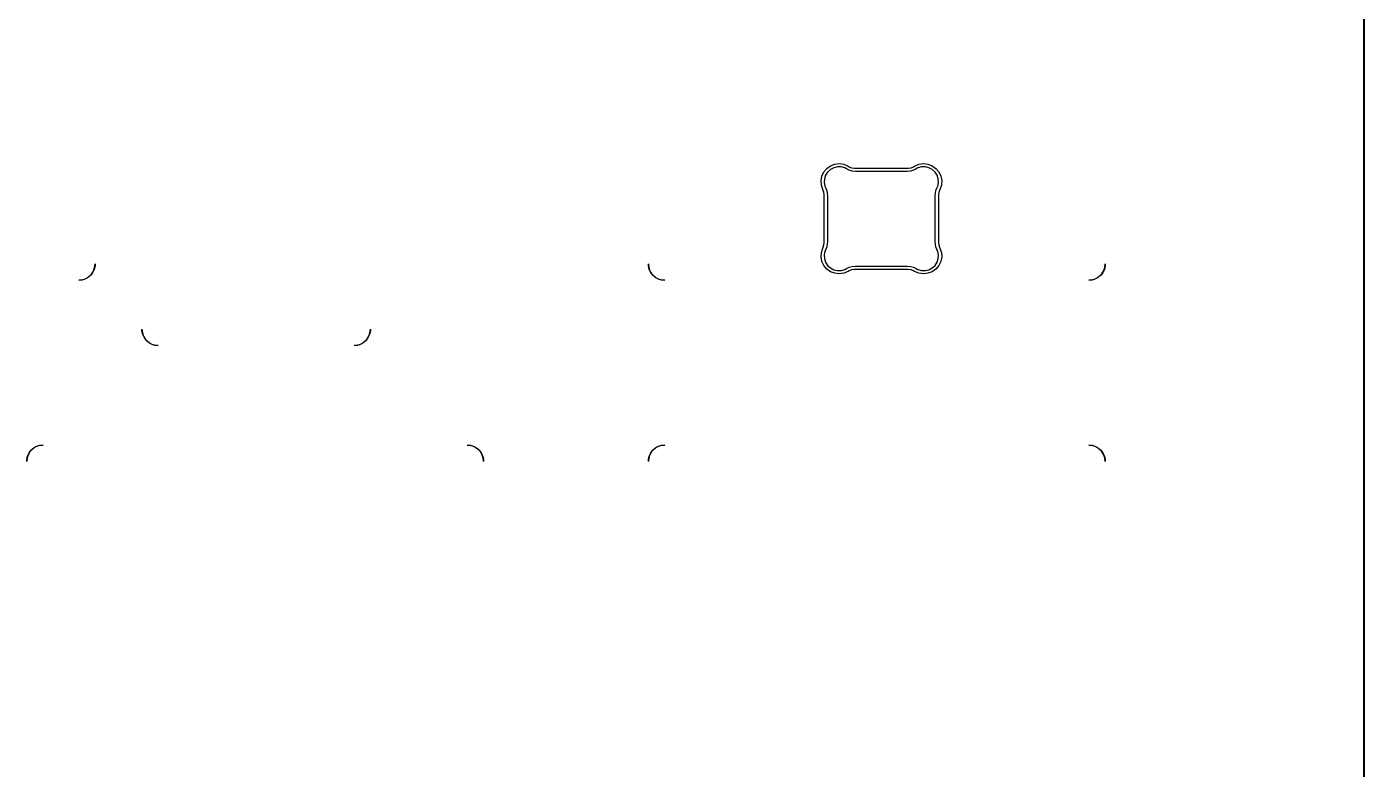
# Model space of a CAD drawing. Header units: inches. Extents: x -0.9 to 12.5, y -6 to -2.
# Drawn here: x 10.882 to 12.496, y -4.893 to -3.998 of the extents above; entities that cross this region are included whole.
import ezdxf

# ---------------------------------------------------------------- set-up
doc = ezdxf.new("R2010")
doc.units = ezdxf.units.IN
doc.header["$MEASUREMENT"] = 0
doc.layers.add('Edge.Cuts', color=40, linetype='CONTINUOUS', true_color=0xfabd2f)

msp = doc.modelspace()

# ---------------------------------------------------------------- linework, layer by layer
at = {"layer": 'Edge.Cuts', "linetype": 'CONTINUOUS'}
for p, q in [((12.4959, -5.9659), (12.4959, -2.0293)), ((12.4963, -2.0291), (12.4963, -5.9661)), ((11.8523, -4.1653), (11.8574, -4.1633)), ((11.8574, -4.1633), (11.8629, -4.1627)), ((11.8629, -4.1627), (11.8683, -4.1635)), ((11.8683, -4.1635), (11.8734, -4.1657)), ((11.9538, -4.1657), (11.9589, -4.1635)), ((11.9589, -4.1635), (11.9643, -4.1627)), ((11.9643, -4.1627), (11.9698, -4.1633)), ((11.9698, -4.1633), (11.975, -4.1653)), ((11.8409, -4.1831), (11.8419, -4.1777)), ((11.8419, -4.1777), (11.8443, -4.1727)), ((11.8443, -4.1727), (11.8478, -4.1685)), ((11.8463, -4.1767), (11.8449, -4.181)), ((11.8488, -4.1729), (11.8463, -4.1767)), ((11.8478, -4.1685), (11.8523, -4.1653)), ((11.8521, -4.1698), (11.8488, -4.1729)), ((11.8561, -4.1677), (11.8521, -4.1698)), ((11.8606, -4.1666), (11.8561, -4.1677)), ((11.8651, -4.1667), (11.8606, -4.1666)), ((11.8695, -4.1679), (11.8651, -4.1667)), ((11.8714, -4.1691), (11.8695, -4.1679)), ((11.8749, -4.1707), (11.8714, -4.1691)), ((11.8734, -4.1657), (11.8748, -4.1665)), ((11.8748, -4.1665), (11.8777, -4.1676)), ((11.8785, -4.1717), (11.8749, -4.1707)), ((11.8777, -4.1676), (11.8808, -4.1681)), ((11.8823, -4.172), (11.8785, -4.1717)), ((11.8808, -4.1681), (11.8823, -4.1681)), ((11.8823, -4.1681), (11.8823, -4.1681)), ((11.8823, -4.1681), (11.9449, -4.1681)), ((11.9449, -4.172), (11.8823, -4.172)), ((11.8823, -4.172), (11.8823, -4.172)), ((11.9449, -4.1681), (11.9465, -4.1681)), ((11.9487, -4.1717), (11.9449, -4.172)), ((11.9465, -4.1681), (11.9495, -4.1676)), ((11.9524, -4.1707), (11.9487, -4.1717)), ((11.9495, -4.1676), (11.9525, -4.1665)), ((11.9558, -4.1691), (11.9524, -4.1707)), ((11.9525, -4.1665), (11.9538, -4.1657)), ((11.9578, -4.1679), (11.9558, -4.1691)), ((11.9622, -4.1667), (11.9578, -4.1679)), ((11.9667, -4.1666), (11.9622, -4.1667)), ((11.9711, -4.1677), (11.9667, -4.1666)), ((11.9751, -4.1698), (11.9711, -4.1677)), ((11.975, -4.1653), (11.9794, -4.1685)), ((11.9784, -4.1729), (11.9751, -4.1698)), ((11.9809, -4.1767), (11.9784, -4.1729)), ((11.9794, -4.1685), (11.983, -4.1727)), ((11.9823, -4.181), (11.9809, -4.1767)), ((11.983, -4.1727), (11.9853, -4.1777)), ((11.9853, -4.1777), (11.9864, -4.1831)), ((11.8412, -4.1886), (11.8409, -4.1831)), ((11.843, -4.1938), (11.8412, -4.1886)), ((11.8435, -4.195), (11.843, -4.1938)), ((11.8443, -4.1975), (11.8435, -4.195)), ((11.8449, -4.181), (11.8447, -4.1856)), ((11.8447, -4.1856), (11.8455, -4.19)), ((11.8455, -4.19), (11.8465, -4.1921)), ((11.8465, -4.1921), (11.8477, -4.1951)), ((11.8477, -4.1951), (11.8484, -4.1982)), ((11.9788, -4.1982), (11.9795, -4.1951)), ((11.9795, -4.1951), (11.9807, -4.1921)), ((11.9807, -4.1921), (11.9817, -4.19)), ((11.9807, -4.1921), (11.9807, -4.1921)), ((11.9817, -4.19), (11.9826, -4.1856)), ((11.9826, -4.1856), (11.9823, -4.181)), ((11.9837, -4.195), (11.9829, -4.1975)), ((11.9843, -4.1938), (11.9837, -4.195)), ((11.986, -4.1886), (11.9843, -4.1938)), ((11.9843, -4.1938), (11.9843, -4.1938)), ((11.9864, -4.1831), (11.986, -4.1886)), ((11.8447, -4.2001), (11.8443, -4.1975)), ((11.8447, -4.2015), (11.8447, -4.2001)), ((11.8447, -4.2568), (11.8447, -4.2015)), ((11.8447, -4.2015), (11.8447, -4.2015)), ((11.8484, -4.1982), (11.8487, -4.2015)), ((11.8487, -4.2015), (11.8487, -4.2015)), ((11.8487, -4.2015), (11.8487, -4.2568)), ((11.9786, -4.2015), (11.9788, -4.1982)), ((11.9786, -4.2568), (11.9786, -4.2015)), ((11.9786, -4.2015), (11.9786, -4.2015)), ((11.9829, -4.1975), (11.9825, -4.2001)), ((11.9825, -4.2001), (11.9825, -4.2015)), ((11.9825, -4.2015), (11.9825, -4.2015)), ((11.9825, -4.2015), (11.9825, -4.2568)), ((11.8443, -4.2608), (11.8447, -4.2581)), ((11.8447, -4.2581), (11.8447, -4.2568)), ((11.8447, -4.2568), (11.8447, -4.2568)), ((11.8484, -4.26), (11.8477, -4.2632)), ((11.8487, -4.2568), (11.8484, -4.26)), ((11.8487, -4.2568), (11.8487, -4.2568)), ((11.9788, -4.26), (11.9786, -4.2568)), ((11.9795, -4.2632), (11.9788, -4.26)), ((11.9825, -4.2568), (11.9825, -4.2581)), ((11.9825, -4.2581), (11.9829, -4.2608)), ((11.8409, -4.2752), (11.8412, -4.2697)), ((11.8419, -4.2806), (11.8409, -4.2752)), ((11.8412, -4.2697), (11.843, -4.2645)), ((11.843, -4.2645), (11.8435, -4.2633)), ((11.843, -4.2645), (11.843, -4.2645)), ((11.8435, -4.2633), (11.8443, -4.2608)), ((11.8455, -4.2682), (11.8447, -4.2727)), ((11.8447, -4.2727), (11.8449, -4.2772)), ((11.8465, -4.2662), (11.8455, -4.2682)), ((11.8477, -4.2632), (11.8465, -4.2662)), ((11.8465, -4.2662), (11.8465, -4.2662)), ((11.9807, -4.2662), (11.9795, -4.2632)), ((11.9817, -4.2682), (11.9807, -4.2662)), ((11.9826, -4.2727), (11.9817, -4.2682)), ((11.9823, -4.2772), (11.9826, -4.2727)), ((11.9829, -4.2608), (11.9837, -4.2633)), ((11.9837, -4.2633), (11.9843, -4.2645)), ((11.9843, -4.2645), (11.9843, -4.2645)), ((11.9843, -4.2645), (11.986, -4.2697)), ((11.9864, -4.2752), (11.9853, -4.2806)), ((11.986, -4.2697), (11.9864, -4.2752)), ((10.9606, -4.2959), (10.963, -4.2922)), ((10.9639, -4.2902), (10.962, -4.2942)), ((10.963, -4.2922), (10.9644, -4.288)), ((10.9649, -4.2859), (10.9639, -4.2902)), ((10.9644, -4.288), (10.9649, -4.2837)), ((10.9649, -4.2837), (10.9649, -4.2859)), ((11.6325, -4.2859), (11.6325, -4.2837)), ((11.6325, -4.2837), (11.633, -4.288)), ((11.6335, -4.2902), (11.6325, -4.2859)), ((11.633, -4.288), (11.6344, -4.2922)), ((11.6354, -4.2942), (11.6335, -4.2902)), ((11.6344, -4.2922), (11.6368, -4.2959)), ((11.8443, -4.2856), (11.8419, -4.2806)), ((11.8478, -4.2898), (11.8443, -4.2856)), ((11.8449, -4.2772), (11.8463, -4.2815)), ((11.8463, -4.2815), (11.8488, -4.2854)), ((11.8523, -4.293), (11.8478, -4.2898)), ((11.8488, -4.2854), (11.8521, -4.2884)), ((11.8521, -4.2884), (11.8561, -4.2906)), ((11.8561, -4.2906), (11.8606, -4.2916)), ((11.8606, -4.2916), (11.8651, -4.2915)), ((11.8651, -4.2915), (11.8695, -4.2903)), ((11.8734, -4.2926), (11.8683, -4.2947)), ((11.8695, -4.2903), (11.8714, -4.2892)), ((11.8714, -4.2892), (11.8749, -4.2876)), ((11.8714, -4.2892), (11.8714, -4.2892)), ((11.8748, -4.2918), (11.8734, -4.2926)), ((11.8734, -4.2926), (11.8734, -4.2926)), ((11.8777, -4.2907), (11.8748, -4.2918)), ((11.8749, -4.2876), (11.8785, -4.2866)), ((11.8808, -4.2902), (11.8777, -4.2907)), ((11.8785, -4.2866), (11.8823, -4.2862)), ((11.8823, -4.2902), (11.8808, -4.2902)), ((11.8823, -4.2862), (11.9449, -4.2862)), ((11.9449, -4.2902), (11.8823, -4.2902)), ((11.9449, -4.2862), (11.9487, -4.2866)), ((11.9465, -4.2902), (11.9449, -4.2902)), ((11.9495, -4.2907), (11.9465, -4.2902)), ((11.9487, -4.2866), (11.9524, -4.2876)), ((11.9525, -4.2918), (11.9495, -4.2907)), ((11.9524, -4.2876), (11.9558, -4.2892)), ((11.9538, -4.2926), (11.9525, -4.2918)), ((11.9589, -4.2947), (11.9538, -4.2926)), ((11.9558, -4.2892), (11.9578, -4.2903)), ((11.9578, -4.2903), (11.9622, -4.2915)), ((11.9622, -4.2915), (11.9667, -4.2916)), ((11.9667, -4.2916), (11.9711, -4.2906)), ((11.9711, -4.2906), (11.9751, -4.2884)), ((11.9794, -4.2898), (11.975, -4.293)), ((11.9751, -4.2884), (11.9784, -4.2854)), ((11.9784, -4.2854), (11.9809, -4.2815)), ((11.983, -4.2856), (11.9794, -4.2898)), ((11.9809, -4.2815), (11.9823, -4.2772)), ((11.9853, -4.2806), (11.983, -4.2856)), ((12.1794, -4.2959), (12.1817, -4.2922)), ((12.1827, -4.2902), (12.1807, -4.2942)), ((12.1817, -4.2922), (12.1832, -4.288)), ((12.1837, -4.2859), (12.1827, -4.2902)), ((12.1832, -4.288), (12.1837, -4.2837)), ((12.1837, -4.2837), (12.1837, -4.2859)), ((10.9452, -4.3033), (10.9496, -4.3029)), ((10.9474, -4.3033), (10.9452, -4.3033)), ((10.9518, -4.3024), (10.9474, -4.3033)), ((10.9496, -4.3029), (10.9538, -4.3014)), ((10.9558, -4.3004), (10.9518, -4.3024)), ((10.9538, -4.3014), (10.9575, -4.2991)), ((10.9592, -4.2977), (10.9558, -4.3004)), ((10.9575, -4.2991), (10.9606, -4.2959)), ((10.962, -4.2942), (10.9592, -4.2977)), ((11.6382, -4.2977), (11.6354, -4.2942)), ((11.6368, -4.2959), (11.6399, -4.2991)), ((11.6416, -4.3004), (11.6382, -4.2977)), ((11.6399, -4.2991), (11.6436, -4.3014)), ((11.6456, -4.3024), (11.6416, -4.3004)), ((11.6436, -4.3014), (11.6478, -4.3029)), ((11.6499, -4.3033), (11.6456, -4.3024)), ((11.6478, -4.3029), (11.6522, -4.3033)), ((11.6522, -4.3033), (11.6499, -4.3033)), ((11.8574, -4.2949), (11.8523, -4.293)), ((11.8629, -4.2955), (11.8574, -4.2949)), ((11.8683, -4.2947), (11.8629, -4.2955)), ((11.9643, -4.2955), (11.9589, -4.2947)), ((11.9698, -4.2949), (11.9643, -4.2955)), ((11.975, -4.293), (11.9698, -4.2949)), ((12.164, -4.3033), (12.1684, -4.3029)), ((12.1662, -4.3033), (12.164, -4.3033)), ((12.1705, -4.3024), (12.1662, -4.3033)), ((12.1684, -4.3029), (12.1725, -4.3014)), ((12.1745, -4.3004), (12.1705, -4.3024)), ((12.1725, -4.3014), (12.1762, -4.2991)), ((12.178, -4.2977), (12.1745, -4.3004)), ((12.1762, -4.2991), (12.1794, -4.2959)), ((12.1807, -4.2942), (12.178, -4.2977)), ((11.0215, -4.3646), (11.0215, -4.3624)), ((11.0215, -4.3624), (11.022, -4.3668)), ((11.0225, -4.3689), (11.0215, -4.3646)), ((11.022, -4.3668), (11.0235, -4.3709)), ((11.0244, -4.3729), (11.0225, -4.3689)), ((11.0235, -4.3709), (11.0258, -4.3747)), ((11.0272, -4.3764), (11.0244, -4.3729)), ((11.2942, -4.3729), (11.2914, -4.3764)), ((11.2928, -4.3747), (11.2952, -4.3709)), ((11.2961, -4.3689), (11.2942, -4.3729)), ((11.2952, -4.3709), (11.2966, -4.3668)), ((11.2971, -4.3646), (11.2961, -4.3689)), ((11.2966, -4.3668), (11.2971, -4.3624)), ((11.2971, -4.3624), (11.2971, -4.3646)), ((11.0258, -4.3747), (11.0289, -4.3778)), ((11.0307, -4.3792), (11.0272, -4.3764)), ((11.0289, -4.3778), (11.0327, -4.3801)), ((11.0347, -4.3811), (11.0307, -4.3792)), ((11.0327, -4.3801), (11.0368, -4.3816)), ((11.039, -4.3821), (11.0347, -4.3811)), ((11.0368, -4.3816), (11.0412, -4.3821)), ((11.0412, -4.3821), (11.039, -4.3821)), ((11.2774, -4.3821), (11.2818, -4.3816)), ((11.2796, -4.3821), (11.2774, -4.3821)), ((11.284, -4.3811), (11.2796, -4.3821)), ((11.2818, -4.3816), (11.286, -4.3801)), ((11.288, -4.3792), (11.284, -4.3811)), ((11.286, -4.3801), (11.2897, -4.3778)), ((11.2914, -4.3764), (11.288, -4.3792)), ((11.2897, -4.3778), (11.2928, -4.3747)), ((10.8956, -4.5032), (10.8999, -4.5022)), ((10.9022, -4.5022), (10.8978, -4.5027)), ((10.8999, -4.5022), (10.9022, -4.5022)), ((11.4184, -4.5027), (11.414, -4.5022)), ((11.414, -4.5022), (11.4162, -4.5022)), ((11.4162, -4.5022), (11.4205, -4.5032)), ((11.6456, -4.5032), (11.6499, -4.5022)), ((11.6522, -4.5022), (11.6478, -4.5027)), ((11.6499, -4.5022), (11.6522, -4.5022)), ((12.1684, -4.5027), (12.164, -4.5022)), ((12.164, -4.5022), (12.1662, -4.5022)), ((12.1662, -4.5022), (12.1705, -4.5032)), ((10.8825, -4.5196), (10.8835, -4.5153)), ((10.883, -4.5175), (10.8825, -4.5219)), ((10.8844, -4.5133), (10.883, -4.5175)), ((10.8835, -4.5153), (10.8854, -4.5113)), ((10.8868, -4.5096), (10.8844, -4.5133)), ((10.8854, -4.5113), (10.8882, -4.5078)), ((10.8899, -4.5065), (10.8868, -4.5096)), ((10.8882, -4.5078), (10.8916, -4.5051)), ((10.8936, -4.5041), (10.8899, -4.5065)), ((10.8916, -4.5051), (10.8956, -4.5032)), ((10.8978, -4.5027), (10.8936, -4.5041)), ((11.4225, -4.5041), (11.4184, -4.5027)), ((11.4205, -4.5032), (11.4245, -4.5051)), ((11.4262, -4.5065), (11.4225, -4.5041)), ((11.4245, -4.5051), (11.428, -4.5078)), ((11.4294, -4.5096), (11.4262, -4.5065)), ((11.428, -4.5078), (11.4307, -4.5113)), ((11.4317, -4.5133), (11.4294, -4.5096)), ((11.4307, -4.5113), (11.4327, -4.5153)), ((11.4332, -4.5175), (11.4317, -4.5133)), ((11.4327, -4.5153), (11.4337, -4.5196)), ((11.4337, -4.5219), (11.4332, -4.5175)), ((11.6325, -4.5196), (11.6335, -4.5153)), ((11.633, -4.5175), (11.6325, -4.5219)), ((11.6344, -4.5133), (11.633, -4.5175)), ((11.6335, -4.5153), (11.6354, -4.5113)), ((11.6368, -4.5096), (11.6344, -4.5133)), ((11.6354, -4.5113), (11.6382, -4.5078)), ((11.6399, -4.5065), (11.6368, -4.5096)), ((11.6382, -4.5078), (11.6416, -4.5051)), ((11.6436, -4.5041), (11.6399, -4.5065)), ((11.6416, -4.5051), (11.6456, -4.5032)), ((11.6478, -4.5027), (11.6436, -4.5041)), ((12.1725, -4.5041), (12.1684, -4.5027)), ((12.1705, -4.5032), (12.1745, -4.5051)), ((12.1762, -4.5065), (12.1725, -4.5041)), ((12.1745, -4.5051), (12.178, -4.5078)), ((12.1794, -4.5096), (12.1762, -4.5065)), ((12.178, -4.5078), (12.1807, -4.5113)), ((12.1817, -4.5133), (12.1794, -4.5096)), ((12.1807, -4.5113), (12.1827, -4.5153)), ((12.1832, -4.5175), (12.1817, -4.5133)), ((12.1827, -4.5153), (12.1837, -4.5196)), ((12.1837, -4.5219), (12.1832, -4.5175)), ((10.8825, -4.5219), (10.8825, -4.5196)), ((11.4337, -4.5196), (11.4337, -4.5219)), ((11.6325, -4.5219), (11.6325, -4.5196)), ((12.1837, -4.5196), (12.1837, -4.5219))]:
    msp.add_line(p, q, dxfattribs=at)

doc.saveas('drawing.dxf')
